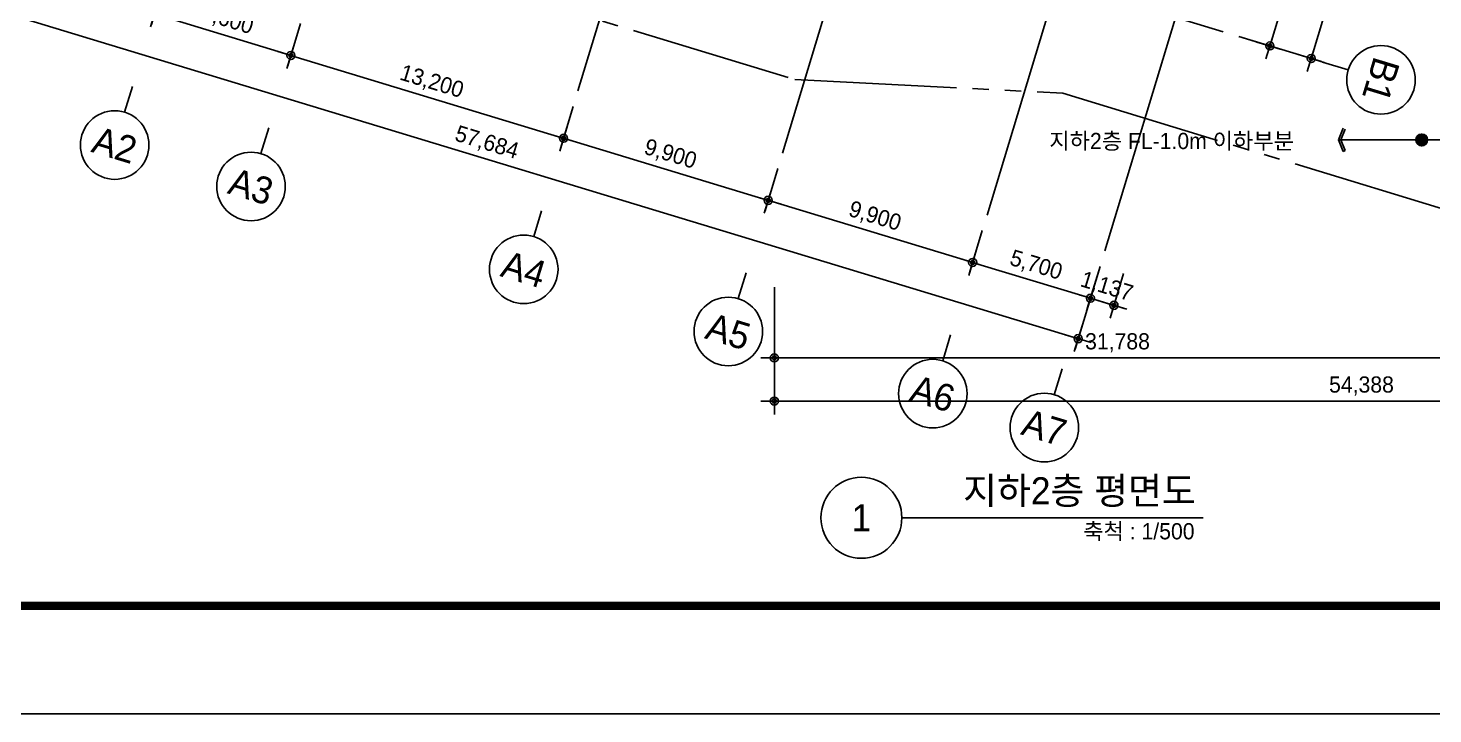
# Model space of a CAD drawing. Header units: metres. Extents: x 630750 to 860239, y 578133 to 726633.
# Drawn here: x 681554 to 746619, y 578133 to 609875 of the extents above; entities that cross this region are included whole.
import ezdxf
from ezdxf.enums import TextEntityAlignment as Align

# ---------------------------------------------------------------- set-up
doc = ezdxf.new("R2010")
doc.units = ezdxf.units.M
doc.header["$LTSCALE"] = 300
doc.linetypes.add('SITE$0$ACAD$0$DASHED', pattern=[19.05, 12.7, -6.35])
doc.linetypes.add('SITE$0$PROPERTY', pattern=[37.5, 25, -2.5, 2.5, -2.5, 2.5, -2.5])
doc.layers.get('Defpoints').update_dxf_attribs({"color": 8})
for name, color, linetype in [('001dmp-FORM', 7, 'Continuous'), ('003dmp-TIT', 2, 'Continuous'), ('A-CEN-1', 1, 'Continuous'), ('A-DIM', 7, 'Continuous'), ('A-ETC-1', 7, 'Continuous'), ('A-GRID-DIMS', 14, 'Continuous'), ('A-TXT-S', 3, 'Continuous'), ('DIM', 7, 'Continuous'), ('SITE$0$C-PROP', 72, 'SITE$0$ACAD$0$DASHED')]:
    doc.layers.add(name, color=color, linetype=linetype)
doc.styles.add('TEXT(돋음)', font='')
doc.styles.add('돋움', font='')
doc.styles.get('TEXT(돋음)').set_extended_font_data('Dotum')
doc.styles.get('돋움').set_extended_font_data('Dotum')
doc.dimstyles.new('DIM250', dxfattribs={"dimscale": 250, "dimtxt": 3, "dimasz": 1, "dimexe": 2, "dimexo": 3, "dimgap": 1, "dimtad": 1, "dimdec": 0, "dimzin": 0, "dimdsep": 46, "dimlunit": 6, "dimtxsty": 'TEXT(돋음)', "dimblk": 'Z_DOT', "dimcen": 2.5, "dimdle": 2, "dimclrd": 256, "dimclre": 256, "dimclrt": 3, "dimadec": 0, "dimazin": 0, "dimtfac": 1, "dimtdec": 0, "dimtix": 1, "dimtmove": 2, "dimatfit": 3, "dimldrblk": 'Z_DOT', "dimfxl": 1, "dimtolj": 1, "dimtzin": 0, "dimarcsym": 0})

# ---------------------------------------------------------------- blocks, each defined once
blk = doc.blocks.new('Z_DOT')
at = {"layer": 'DIM', "color": 7}
for p, q in [((-2.5, 0), (2.5, 0)), ((0, -2.5), (0, 2.5))]:
    blk.add_line(p, q, dxfattribs=at)
for radius in [0.75, 0.375]:
    blk.add_circle((0, 0), radius, dxfattribs=at)
blk = doc.blocks.new('*D91')
at = {"layer": 'A-DIM', "lineweight": -2, "transparency": 16777216}
for p, q in [((740323, 618390), (742248, 617805)), ((741697, 617711), (739142, 609291)), ((737623, 609490), (739548, 608906))]:
    blk.add_line(p, q, dxfattribs=at)
at = {"layer": 'Defpoints', "color": 0, "transparency": 16777216}
for p in [(739605, 618607), (736905, 609708), (739069, 609051)]:
    blk.add_point(p, dxfattribs=at)
at = {"layer": 'A-DIM', "lineweight": -2, "transparency": 16777216, "xscale": 250, "yscale": 250, "zscale": 250}
for p, rotation in [((741770, 617951), 73.1199999999995), ((739069, 609051), 253.1199999999995)]:
    blk.add_blockref('Z_DOT', p, dxfattribs=dict(at, rotation=rotation))
at = {"layer": 'A-DIM', "color": 3, "transparency": 16777216, "insert": (739752, 613704), "char_height": 750, "attachment_point": 5, "rotation": 73.12, "style": 'TEXT(돋음)'}
blk.add_mtext('\\A1;9,300', dxfattribs=at)
blk = doc.blocks.new('*D92')
at = {"layer": 'A-DIM', "lineweight": -2, "transparency": 16777216}
for p, q in [((742472, 625471), (746311, 624306)), ((745760, 624212), (741056, 608710)), ((737623, 609490), (741461, 608325))]:
    blk.add_line(p, q, dxfattribs=at)
at = {"layer": 'Defpoints', "color": 0, "transparency": 16777216}
for p in [(741754, 625689), (736905, 609708), (740983, 608471)]:
    blk.add_point(p, dxfattribs=at)
at = {"layer": 'A-DIM', "lineweight": -2, "transparency": 16777216, "xscale": 250, "yscale": 250, "zscale": 250}
for p, rotation in [((745832, 624451), 73.1199999999998), ((740983, 608471), 253.1199999999998)]:
    blk.add_blockref('Z_DOT', p, dxfattribs=dict(at, rotation=rotation))
at = {"layer": 'A-DIM', "color": 3, "transparency": 16777216, "insert": (742740, 616663), "char_height": 750, "attachment_point": 5, "rotation": 73.12, "style": 'TEXT(돋음)'}
blk.add_mtext('\\A1;16,700', dxfattribs=at)
blk = doc.blocks.new('*D108')
at = {"layer": 'A-DIM', "lineweight": -2, "transparency": 16777216}
for p, q in [((716117, 597889), (716117, 592111)), ((770504, 597889), (770504, 592111)), ((716367, 592611), (770254, 592611))]:
    blk.add_line(p, q, dxfattribs=at)
at = {"layer": 'Defpoints', "color": 0, "transparency": 16777216}
for p in [(716117, 598639), (770504, 598639), (770504, 592611)]:
    blk.add_point(p, dxfattribs=at)
at = {"layer": 'A-DIM', "lineweight": -2, "transparency": 16777216, "xscale": 250, "yscale": 250, "zscale": 250, "rotation": 180}
blk.add_blockref('Z_DOT', (716117, 592611), dxfattribs=at)
at = {"layer": 'A-DIM', "lineweight": -2, "transparency": 16777216, "xscale": 250, "yscale": 250, "zscale": 250}
blk.add_blockref('Z_DOT', (770504, 592611), dxfattribs=at)
at = {"layer": 'A-DIM', "color": 3, "transparency": 16777216, "insert": (743311, 593309), "char_height": 750, "attachment_point": 5, "style": 'TEXT(돋음)'}
blk.add_mtext('\\A1;54,388', dxfattribs=at)
blk = doc.blocks.new('*D115')
at = {"layer": 'A-DIM', "lineweight": -2, "transparency": 16777216}
for p, q in [((716117, 597889), (716117, 594111)), ((747904, 597889), (747904, 594111)), ((716367, 594611), (747654, 594611))]:
    blk.add_line(p, q, dxfattribs=at)
at = {"layer": 'Defpoints', "color": 0, "transparency": 16777216}
for p in [(716117, 598639), (747904, 598639), (747904, 594611)]:
    blk.add_point(p, dxfattribs=at)
at = {"layer": 'A-DIM', "lineweight": -2, "transparency": 16777216, "xscale": 250, "yscale": 250, "zscale": 250, "rotation": 180}
blk.add_blockref('Z_DOT', (716117, 594611), dxfattribs=at)
at = {"layer": 'A-DIM', "lineweight": -2, "transparency": 16777216, "xscale": 250, "yscale": 250, "zscale": 250}
blk.add_blockref('Z_DOT', (747904, 594611), dxfattribs=at)
at = {"layer": 'A-DIM', "color": 3, "transparency": 16777216, "insert": (732011, 595309), "char_height": 750, "attachment_point": 5, "style": 'TEXT(돋음)'}
blk.add_mtext('\\A1;31,788', dxfattribs=at)
blk = doc.blocks.new('*U18')
blk.add_line((0, 5), (0, 0))
blk.add_circle((0, 11.35), 6.35)
at = {"color": 3, "style": '돋움'}
blk.add_attdef('NO', text='', height=5, dxfattribs=at).set_placement((0, 11.35), align=Align.MIDDLE_CENTER)
blk = doc.blocks.new('*D117')
at = {"layer": 'A-DIM', "lineweight": -2, "transparency": 16777216}
for p, q in [((687856, 611999), (687264, 610048)), ((687649, 610454), (693486, 608682)), ((694172, 610082), (693580, 608131))]:
    blk.add_line(p, q, dxfattribs=at)
at = {"layer": 'Defpoints', "color": 0, "transparency": 16777216}
for p in [(688074, 612717), (694390, 610800), (693725, 608610)]:
    blk.add_point(p, dxfattribs=at)
at = {"layer": 'A-DIM', "lineweight": -2, "transparency": 16777216, "xscale": 250, "yscale": 250, "zscale": 250}
for p, rotation in [((687409, 610526), 163.1199999999976), ((693725, 608610), 343.1199999999977)]:
    blk.add_blockref('Z_DOT', p, dxfattribs=dict(at, rotation=rotation))
at = {"layer": 'A-DIM', "color": 3, "transparency": 16777216, "insert": (690770, 610236), "char_height": 750, "attachment_point": 5, "rotation": 343.12, "style": 'TEXT(돋음)'}
blk.add_mtext('\\A1;6,600', dxfattribs=at)
blk = doc.blocks.new('*D118')
at = {"layer": 'A-DIM', "lineweight": -2, "transparency": 16777216}
for p, q in [((694172, 610082), (693580, 608131)), ((693964, 608537), (706117, 604849)), ((706803, 606250), (706211, 604298))]:
    blk.add_line(p, q, dxfattribs=at)
at = {"layer": 'Defpoints', "color": 0, "transparency": 16777216}
for p in [(694390, 610800), (707021, 606967), (706356, 604777)]:
    blk.add_point(p, dxfattribs=at)
at = {"layer": 'A-DIM', "lineweight": -2, "transparency": 16777216, "xscale": 250, "yscale": 250, "zscale": 250}
for p, rotation in [((693725, 608610), 163.1200000296099), ((706356, 604777), 343.12000002961)]:
    blk.add_blockref('Z_DOT', p, dxfattribs=dict(at, rotation=rotation))
at = {"layer": 'A-DIM', "color": 3, "transparency": 16777216, "insert": (700243, 607361), "char_height": 750, "attachment_point": 5, "rotation": 343.12, "style": 'TEXT(돋음)'}
blk.add_mtext('\\A1;13,200', dxfattribs=at)
blk = doc.blocks.new('*D119')
at = {"layer": 'A-DIM', "lineweight": -2, "transparency": 16777216}
for p, q in [((706803, 606250), (706211, 604298)), ((706596, 604704), (715591, 601975)), ((716277, 603375), (715685, 601424))]:
    blk.add_line(p, q, dxfattribs=at)
at = {"layer": 'Defpoints', "color": 0, "transparency": 16777216}
for p in [(707021, 606967), (716494, 604093), (715830, 601902)]:
    blk.add_point(p, dxfattribs=at)
at = {"layer": 'A-DIM', "lineweight": -2, "transparency": 16777216, "xscale": 250, "yscale": 250, "zscale": 250}
for p, rotation in [((706356, 604777), 163.1200000296099), ((715830, 601902), 343.12000002961)]:
    blk.add_blockref('Z_DOT', p, dxfattribs=dict(at, rotation=rotation))
at = {"layer": 'A-DIM', "color": 3, "transparency": 16777216, "insert": (711296, 604007), "char_height": 750, "attachment_point": 5, "rotation": 343.12, "style": 'TEXT(돋음)'}
blk.add_mtext('\\A1;9,900', dxfattribs=at)
blk = doc.blocks.new('*D120')
at = {"layer": 'A-DIM', "lineweight": -2, "transparency": 16777216}
for p, q in [((725750, 600500), (725158, 598549)), ((725542, 598955), (730518, 597445)), ((731205, 598845), (730612, 596894))]:
    blk.add_line(p, q, dxfattribs=at)
at = {"layer": 'Defpoints', "color": 0, "transparency": 16777216}
for p in [(725968, 601218), (731422, 599563), (730758, 597372)]:
    blk.add_point(p, dxfattribs=at)
at = {"layer": 'A-DIM', "lineweight": -2, "transparency": 16777216, "xscale": 250, "yscale": 250, "zscale": 250}
for p, rotation in [((725303, 599028), 163.1200000296099), ((730758, 597372), 343.12000002961)]:
    blk.add_blockref('Z_DOT', p, dxfattribs=dict(at, rotation=rotation))
at = {"layer": 'A-DIM', "color": 3, "transparency": 16777216, "insert": (728233, 598868), "char_height": 750, "attachment_point": 5, "rotation": 343.12, "style": 'TEXT(돋음)'}
blk.add_mtext('\\A1;5,700', dxfattribs=at)
blk = doc.blocks.new('*D121')
at = {"layer": 'A-DIM', "lineweight": -2, "transparency": 16777216}
for p, q in [((676005, 615595), (674845, 611770)), ((729950, 595571), (675229, 612176)), ((731205, 598845), (730044, 595020))]:
    blk.add_line(p, q, dxfattribs=at)
at = {"layer": 'Defpoints', "color": 0, "transparency": 16777216}
for p in [(676223, 616313), (674990, 612249), (731422, 599563)]:
    blk.add_point(p, dxfattribs=at)
at = {"layer": 'A-DIM', "lineweight": -2, "transparency": 16777216, "xscale": 250, "yscale": 250, "zscale": 250}
for p, rotation in [((674990, 612249), 163.1200016540697), ((730189, 595499), 343.1200016540696)]:
    blk.add_blockref('Z_DOT', p, dxfattribs=dict(at, rotation=rotation))
at = {"layer": 'A-DIM', "color": 3, "transparency": 16777216, "insert": (702792, 604541), "char_height": 750, "attachment_point": 5, "rotation": 343.12, "style": 'TEXT(돋음)'}
blk.add_mtext('\\A1;57,684', dxfattribs=at)
blk = doc.blocks.new('*D122')
at = {"layer": 'A-DIM', "lineweight": -2, "transparency": 16777216}
for p, q in [((731205, 598845), (730612, 596894)), ((732293, 598515), (731700, 596564)), ((730518, 597445), (730279, 597518)), ((730758, 597372), (731846, 597042)), ((732085, 596970), (732324, 596897))]:
    blk.add_line(p, q, dxfattribs=at)
at = {"layer": 'Defpoints', "color": 0, "transparency": 16777216}
for p in [(731422, 599563), (732510, 599233), (731846, 597042)]:
    blk.add_point(p, dxfattribs=at)
at = {"layer": 'A-DIM', "lineweight": -2, "transparency": 16777216, "xscale": 250, "yscale": 250, "zscale": 250}
for p, rotation in [((730758, 597372), 343.1200000000154), ((731846, 597042), 163.1200000000153)]:
    blk.add_blockref('Z_DOT', p, dxfattribs=dict(at, rotation=rotation))
at = {"layer": 'A-DIM', "color": 3, "transparency": 16777216, "insert": (731504, 597875), "char_height": 750, "attachment_point": 5, "rotation": 343.12, "style": 'TEXT(돋음)'}
blk.add_mtext('\\A1;1,137', dxfattribs=at)
blk = doc.blocks.new('*D123')
at = {"layer": 'A-DIM', "lineweight": -2, "transparency": 16777216}
for p, q in [((716277, 603375), (715685, 601424)), ((716069, 601830), (725064, 599100)), ((725750, 600500), (725158, 598549))]:
    blk.add_line(p, q, dxfattribs=at)
at = {"layer": 'Defpoints', "color": 0, "transparency": 16777216}
for p in [(716494, 604093), (725968, 601218), (725303, 599028)]:
    blk.add_point(p, dxfattribs=at)
at = {"layer": 'A-DIM', "lineweight": -2, "transparency": 16777216, "xscale": 250, "yscale": 250, "zscale": 250}
for p, rotation in [((715830, 601902), 163.1200000296099), ((725303, 599028), 343.12000002961)]:
    blk.add_blockref('Z_DOT', p, dxfattribs=dict(at, rotation=rotation))
at = {"layer": 'A-DIM', "color": 3, "transparency": 16777216, "insert": (720769, 601133), "char_height": 750, "attachment_point": 5, "rotation": 343.12, "style": 'TEXT(돋음)'}
blk.add_mtext('\\A1;9,900', dxfattribs=at)
blk = doc.blocks.new('*D164')
at = {"layer": 'A-DIM', "lineweight": -2, "transparency": 16777216}
for p, q in [((740323, 618390), (742248, 617805)), ((741697, 617711), (739142, 609291)), ((737623, 609490), (739548, 608906))]:
    blk.add_line(p, q, dxfattribs=at)
at = {"layer": 'Defpoints', "color": 0, "transparency": 16777216}
for p in [(739605, 618607), (736905, 609708), (739069, 609051)]:
    blk.add_point(p, dxfattribs=at)
at = {"layer": 'A-DIM', "lineweight": -2, "transparency": 16777216, "xscale": 250, "yscale": 250, "zscale": 250}
for p, rotation in [((741770, 617951), 73.1199999999995), ((739069, 609051), 253.1199999999995)]:
    blk.add_blockref('Z_DOT', p, dxfattribs=dict(at, rotation=rotation))
at = {"layer": 'A-DIM', "color": 3, "transparency": 16777216, "insert": (739752, 613704), "char_height": 750, "attachment_point": 5, "rotation": 73.12, "style": 'TEXT(돋음)'}
blk.add_mtext('\\A1;9,300', dxfattribs=at)
blk = doc.blocks.new('*D165')
at = {"layer": 'A-DIM', "lineweight": -2, "transparency": 16777216}
for p, q in [((742472, 625471), (746311, 624306)), ((745760, 624212), (741056, 608710)), ((737623, 609490), (741461, 608325))]:
    blk.add_line(p, q, dxfattribs=at)
at = {"layer": 'Defpoints', "color": 0, "transparency": 16777216}
for p in [(741754, 625689), (736905, 609708), (740983, 608471)]:
    blk.add_point(p, dxfattribs=at)
at = {"layer": 'A-DIM', "lineweight": -2, "transparency": 16777216, "xscale": 250, "yscale": 250, "zscale": 250}
for p, rotation in [((745832, 624451), 73.1199999999998), ((740983, 608471), 253.1199999999998)]:
    blk.add_blockref('Z_DOT', p, dxfattribs=dict(at, rotation=rotation))
at = {"layer": 'A-DIM', "color": 3, "transparency": 16777216, "insert": (742740, 616663), "char_height": 750, "attachment_point": 5, "rotation": 73.12, "style": 'TEXT(돋음)'}
blk.add_mtext('\\A1;16,700', dxfattribs=at)
blk = doc.blocks.new('*D181')
at = {"layer": 'A-DIM', "lineweight": -2, "transparency": 16777216}
for p, q in [((716117, 597889), (716117, 592111)), ((770504, 597889), (770504, 592111)), ((716367, 592611), (770254, 592611))]:
    blk.add_line(p, q, dxfattribs=at)
at = {"layer": 'Defpoints', "color": 0, "transparency": 16777216}
for p in [(716117, 598639), (770504, 598639), (770504, 592611)]:
    blk.add_point(p, dxfattribs=at)
at = {"layer": 'A-DIM', "lineweight": -2, "transparency": 16777216, "xscale": 250, "yscale": 250, "zscale": 250, "rotation": 180}
blk.add_blockref('Z_DOT', (716117, 592611), dxfattribs=at)
at = {"layer": 'A-DIM', "lineweight": -2, "transparency": 16777216, "xscale": 250, "yscale": 250, "zscale": 250}
blk.add_blockref('Z_DOT', (770504, 592611), dxfattribs=at)
at = {"layer": 'A-DIM', "color": 3, "transparency": 16777216, "insert": (743311, 593309), "char_height": 750, "attachment_point": 5, "style": 'TEXT(돋음)'}
blk.add_mtext('\\A1;54,388', dxfattribs=at)
blk = doc.blocks.new('*D188')
at = {"layer": 'A-DIM', "lineweight": -2, "transparency": 16777216}
for p, q in [((716117, 597889), (716117, 594111)), ((747904, 597889), (747904, 594111)), ((716367, 594611), (747654, 594611))]:
    blk.add_line(p, q, dxfattribs=at)
at = {"layer": 'Defpoints', "color": 0, "transparency": 16777216}
for p in [(716117, 598639), (747904, 598639), (747904, 594611)]:
    blk.add_point(p, dxfattribs=at)
at = {"layer": 'A-DIM', "lineweight": -2, "transparency": 16777216, "xscale": 250, "yscale": 250, "zscale": 250, "rotation": 180}
blk.add_blockref('Z_DOT', (716117, 594611), dxfattribs=at)
at = {"layer": 'A-DIM', "lineweight": -2, "transparency": 16777216, "xscale": 250, "yscale": 250, "zscale": 250}
blk.add_blockref('Z_DOT', (747904, 594611), dxfattribs=at)
at = {"layer": 'A-DIM', "color": 3, "transparency": 16777216, "insert": (732011, 595309), "char_height": 750, "attachment_point": 5, "style": 'TEXT(돋음)'}
blk.add_mtext('\\A1;31,788', dxfattribs=at)
blk = doc.blocks.new('*D190')
at = {"layer": 'A-DIM', "lineweight": -2, "transparency": 16777216}
for p, q in [((687856, 611999), (687264, 610048)), ((687649, 610454), (693486, 608682)), ((694172, 610082), (693580, 608131))]:
    blk.add_line(p, q, dxfattribs=at)
at = {"layer": 'Defpoints', "color": 0, "transparency": 16777216}
for p in [(688074, 612717), (694390, 610800), (693725, 608610)]:
    blk.add_point(p, dxfattribs=at)
at = {"layer": 'A-DIM', "lineweight": -2, "transparency": 16777216, "xscale": 250, "yscale": 250, "zscale": 250}
for p, rotation in [((687409, 610526), 163.1199999999976), ((693725, 608610), 343.1199999999977)]:
    blk.add_blockref('Z_DOT', p, dxfattribs=dict(at, rotation=rotation))
at = {"layer": 'A-DIM', "color": 3, "transparency": 16777216, "insert": (690770, 610236), "char_height": 750, "attachment_point": 5, "rotation": 343.12, "style": 'TEXT(돋음)'}
blk.add_mtext('\\A1;6,600', dxfattribs=at)
blk = doc.blocks.new('*D191')
at = {"layer": 'A-DIM', "lineweight": -2, "transparency": 16777216}
for p, q in [((694172, 610082), (693580, 608131)), ((693964, 608537), (706117, 604849)), ((706803, 606250), (706211, 604298))]:
    blk.add_line(p, q, dxfattribs=at)
at = {"layer": 'Defpoints', "color": 0, "transparency": 16777216}
for p in [(694390, 610800), (707021, 606967), (706356, 604777)]:
    blk.add_point(p, dxfattribs=at)
at = {"layer": 'A-DIM', "lineweight": -2, "transparency": 16777216, "xscale": 250, "yscale": 250, "zscale": 250}
for p, rotation in [((693725, 608610), 163.1200000296099), ((706356, 604777), 343.12000002961)]:
    blk.add_blockref('Z_DOT', p, dxfattribs=dict(at, rotation=rotation))
at = {"layer": 'A-DIM', "color": 3, "transparency": 16777216, "insert": (700243, 607361), "char_height": 750, "attachment_point": 5, "rotation": 343.12, "style": 'TEXT(돋음)'}
blk.add_mtext('\\A1;13,200', dxfattribs=at)
blk = doc.blocks.new('*D192')
at = {"layer": 'A-DIM', "lineweight": -2, "transparency": 16777216}
for p, q in [((706803, 606250), (706211, 604298)), ((706596, 604704), (715591, 601975)), ((716277, 603375), (715685, 601424))]:
    blk.add_line(p, q, dxfattribs=at)
at = {"layer": 'Defpoints', "color": 0, "transparency": 16777216}
for p in [(707021, 606967), (716494, 604093), (715830, 601902)]:
    blk.add_point(p, dxfattribs=at)
at = {"layer": 'A-DIM', "lineweight": -2, "transparency": 16777216, "xscale": 250, "yscale": 250, "zscale": 250}
for p, rotation in [((706356, 604777), 163.1200000296099), ((715830, 601902), 343.12000002961)]:
    blk.add_blockref('Z_DOT', p, dxfattribs=dict(at, rotation=rotation))
at = {"layer": 'A-DIM', "color": 3, "transparency": 16777216, "insert": (711296, 604007), "char_height": 750, "attachment_point": 5, "rotation": 343.12, "style": 'TEXT(돋음)'}
blk.add_mtext('\\A1;9,900', dxfattribs=at)
blk = doc.blocks.new('*D193')
at = {"layer": 'A-DIM', "lineweight": -2, "transparency": 16777216}
for p, q in [((725750, 600500), (725158, 598549)), ((725542, 598955), (730518, 597445)), ((731205, 598845), (730612, 596894))]:
    blk.add_line(p, q, dxfattribs=at)
at = {"layer": 'Defpoints', "color": 0, "transparency": 16777216}
for p in [(725968, 601218), (731422, 599563), (730758, 597372)]:
    blk.add_point(p, dxfattribs=at)
at = {"layer": 'A-DIM', "lineweight": -2, "transparency": 16777216, "xscale": 250, "yscale": 250, "zscale": 250}
for p, rotation in [((725303, 599028), 163.1200000296099), ((730758, 597372), 343.12000002961)]:
    blk.add_blockref('Z_DOT', p, dxfattribs=dict(at, rotation=rotation))
at = {"layer": 'A-DIM', "color": 3, "transparency": 16777216, "insert": (728233, 598868), "char_height": 750, "attachment_point": 5, "rotation": 343.12, "style": 'TEXT(돋음)'}
blk.add_mtext('\\A1;5,700', dxfattribs=at)
blk = doc.blocks.new('*D194')
at = {"layer": 'A-DIM', "lineweight": -2, "transparency": 16777216}
for p, q in [((676005, 615595), (674845, 611770)), ((729950, 595571), (675229, 612176)), ((731205, 598845), (730044, 595020))]:
    blk.add_line(p, q, dxfattribs=at)
at = {"layer": 'Defpoints', "color": 0, "transparency": 16777216}
for p in [(676223, 616313), (674990, 612249), (731422, 599563)]:
    blk.add_point(p, dxfattribs=at)
at = {"layer": 'A-DIM', "lineweight": -2, "transparency": 16777216, "xscale": 250, "yscale": 250, "zscale": 250}
for p, rotation in [((674990, 612249), 163.1200016540697), ((730189, 595499), 343.1200016540696)]:
    blk.add_blockref('Z_DOT', p, dxfattribs=dict(at, rotation=rotation))
at = {"layer": 'A-DIM', "color": 3, "transparency": 16777216, "insert": (702792, 604541), "char_height": 750, "attachment_point": 5, "rotation": 343.12, "style": 'TEXT(돋음)'}
blk.add_mtext('\\A1;57,684', dxfattribs=at)
blk = doc.blocks.new('*D195')
at = {"layer": 'A-DIM', "lineweight": -2, "transparency": 16777216}
for p, q in [((731205, 598845), (730612, 596894)), ((732293, 598515), (731700, 596564)), ((730518, 597445), (730279, 597518)), ((730758, 597372), (731846, 597042)), ((732085, 596970), (732324, 596897))]:
    blk.add_line(p, q, dxfattribs=at)
at = {"layer": 'Defpoints', "color": 0, "transparency": 16777216}
for p in [(731422, 599563), (732510, 599233), (731846, 597042)]:
    blk.add_point(p, dxfattribs=at)
at = {"layer": 'A-DIM', "lineweight": -2, "transparency": 16777216, "xscale": 250, "yscale": 250, "zscale": 250}
for p, rotation in [((730758, 597372), 343.1200000000154), ((731846, 597042), 163.1200000000153)]:
    blk.add_blockref('Z_DOT', p, dxfattribs=dict(at, rotation=rotation))
at = {"layer": 'A-DIM', "color": 3, "transparency": 16777216, "insert": (731504, 597875), "char_height": 750, "attachment_point": 5, "rotation": 343.12, "style": 'TEXT(돋음)'}
blk.add_mtext('\\A1;1,137', dxfattribs=at)
blk = doc.blocks.new('*D196')
at = {"layer": 'A-DIM', "lineweight": -2, "transparency": 16777216}
for p, q in [((716277, 603375), (715685, 601424)), ((716069, 601830), (725064, 599100)), ((725750, 600500), (725158, 598549))]:
    blk.add_line(p, q, dxfattribs=at)
at = {"layer": 'Defpoints', "color": 0, "transparency": 16777216}
for p in [(716494, 604093), (725968, 601218), (725303, 599028)]:
    blk.add_point(p, dxfattribs=at)
at = {"layer": 'A-DIM', "lineweight": -2, "transparency": 16777216, "xscale": 250, "yscale": 250, "zscale": 250}
for p, rotation in [((715830, 601902), 163.1200000296099), ((725303, 599028), 343.12000002961)]:
    blk.add_blockref('Z_DOT', p, dxfattribs=dict(at, rotation=rotation))
at = {"layer": 'A-DIM', "color": 3, "transparency": 16777216, "insert": (720769, 601133), "char_height": 750, "attachment_point": 5, "rotation": 343.12, "style": 'TEXT(돋음)'}
blk.add_mtext('\\A1;9,900', dxfattribs=at)
blk = doc.blocks.new('xref-sheet(건축)')
at = {"layer": '001dmp-FORM', "color": 30}
blk.add_lwpolyline([(8410, 5940), (0, 5940), (0, 0), (8410, 0)], close=True, dxfattribs=at)
at = {"layer": '001dmp-FORM', "const_width": 15}
blk.add_lwpolyline([(300, 200), (300, 5740), (8210, 5740), (8210, 200)], close=True, dxfattribs=at)

msp = doc.modelspace()

# ---------------------------------------------------------------- hatches: boundary and pattern name
at = {"layer": 'A-ETC-1'}
for points in [[(742456.3, 605243.7), (742556.6, 605203.6), (742356.6, 604703.7), (742556.6, 604203.8), (742456.3, 604163.7), (742240.3, 604703.7)], [(745919.6, 604902.7, 1), (746284.7, 604504.8, 1)], [(746284.7, 604902.7, -1), (745919.6, 604504.8, -1)]]:
    msp.add_hatch(color=256, dxfattribs=at).paths.add_polyline_path(points)

# ---------------------------------------------------------------- linework, layer by layer
at = {"layer": '003dmp-TIT'}
msp.add_line((722023, 587211.3), (735976.9, 587211.3), dxfattribs=at)
msp.add_line((722023, 587211.3), (735976.9, 587211.3), dxfattribs=at)
msp.add_line((722023, 587211.3), (735976.9, 587211.3), dxfattribs=at)
msp.add_line((722023, 587211.3), (735976.9, 587211.3), dxfattribs=at)
msp.add_line((722023, 587211.3), (735976.9, 587211.3), dxfattribs=at)
msp.add_line((722023, 587211.3), (735976.9, 587211.3), dxfattribs=at)
msp.add_line((722023, 587211.3), (735976.9, 587211.3), dxfattribs=at)
msp.add_line((722023, 587211.3), (735976.9, 587211.3), dxfattribs=at)
msp.add_circle((720148, 587211.3), 1875, dxfattribs=at)
msp.add_circle((720148, 587211.3), 1875, dxfattribs=at)
msp.add_circle((720148, 587211.3), 1875, dxfattribs=at)
msp.add_circle((720148, 587211.3), 1875, dxfattribs=at)
at = {"layer": 'A-CEN-1', "linetype": 'Continuous'}
for p, q in [((707021, 606967.3), (715701.1, 635572.7)), ((716494.5, 604092.7), (725174.5, 632698.1)), ((725967.9, 601218), (734648, 629823.4)), ((731422.3, 599562.9), (740102.4, 628168.3)), ((679504.4, 627125.8), (736905, 609708))]:
    msp.add_line(p, q, dxfattribs=at)
at = {"layer": 'A-ETC-1'}
for p, q in [((742240.3, 604703.7), (742456.3, 605243.7)), ((742556.6, 605203.6), (742356.6, 604703.7)), ((742456.3, 604163.7), (742240.3, 604703.7)), ((746102.1, 604703.7), (742298.5, 604703.7)), ((742356.6, 604703.7), (742556.6, 604203.8)), ((746102.1, 604703.7), (749905.8, 604703.7)), ((742556.6, 604203.8), (742456.3, 604163.7))]:
    msp.add_line(p, q, dxfattribs=at)
for start, end in [(42.534729, 222.534729), (137.465271, 317.465271), (317.465271, 137.465271), (222.534729, 42.534729)]:
    msp.add_arc((746102.1, 604703.7), 270, start, end, dxfattribs=at)
at = {"layer": 'SITE$0$C-PROP', "color": 9, "linetype": 'SITE$0$PROPERTY'}
msp.add_lwpolyline([(666532.6, 622853.9), (717060.7, 607496.5), (729474.5, 606861.2), (769437.9, 594708.5), (772890.9, 596982.1), (772973.5, 616462.3), (775808, 644020.3), (775982.9, 646488.4), (775900.4, 666689.2), (780047, 686894.3)], dxfattribs=at)

# ---------------------------------------------------------------- block references
at = {"xscale": 24.99999135418329, "yscale": 24.99999133078381, "zscale": 24.99999133122849}
msp.add_blockref('xref-sheet(건축)', (630750, 578132.8), dxfattribs=at)
at = {"layer": 'A-GRID-DIMS', "xscale": 250.0000000000499, "yscale": 250.0000000000499, "zscale": 250.0000000000499, "rotation": 253.109180621508}
msp.add_blockref('*U18', (741499.1, 608303.7), dxfattribs=at).add_auto_attribs({'NO': 'B1'})
msp.add_blockref('*U18', (741499.1, 608303.7), dxfattribs=at).add_auto_attribs({'NO': 'B1'})
at = {"layer": 'A-GRID-DIMS'}
ref = msp.add_blockref('*U18', (686389.3, 607178.2), dxfattribs=dict(at, xscale=-250.0000000000548, yscale=250, zscale=250, rotation=163.1091878485269))
ref.add_attrib('NO', 'A2', dxfattribs={"layer": '0', "color": 3, "height": 1250, "rotation": 343.109188, "style": '돋움'}).set_placement((685565.4, 604464.7), align=Align.MIDDLE_CENTER)
ref = msp.add_blockref('*U18', (686389.3, 607178.2), dxfattribs=dict(at, xscale=-250.0000000000548, yscale=250, zscale=250, rotation=163.1091878485269))
ref.add_attrib('NO', 'A2', dxfattribs={"layer": '0', "color": 3, "height": 1250, "rotation": 343.109188, "style": '돋움'}).set_placement((685565.4, 604464.7), align=Align.MIDDLE_CENTER)
ref = msp.add_blockref('*U18', (692704.4, 605260), dxfattribs=dict(at, xscale=-250.0000000000548, yscale=250, zscale=250, rotation=163.1091878485269))
ref.add_attrib('NO', 'A3', dxfattribs={"layer": '0', "color": 3, "height": 1250, "rotation": 343.109188, "style": '돋움'}).set_placement((691880.5, 602546.5), align=Align.MIDDLE_CENTER)
ref = msp.add_blockref('*U18', (692704.4, 605260), dxfattribs=dict(at, xscale=-250.0000000000548, yscale=250, zscale=250, rotation=163.1091878485269))
ref.add_attrib('NO', 'A3', dxfattribs={"layer": '0', "color": 3, "height": 1250, "rotation": 343.109188, "style": '돋움'}).set_placement((691880.5, 602546.5), align=Align.MIDDLE_CENTER)
ref = msp.add_blockref('*U18', (705335.1, 601425.3), dxfattribs=dict(at, xscale=-250.0000000000548, yscale=250, zscale=250, rotation=163.1091878485269))
ref.add_attrib('NO', 'A4', dxfattribs={"layer": '0', "color": 3, "height": 1250, "rotation": 343.109188, "style": '돋움'}).set_placement((704511.2, 598711.9), align=Align.MIDDLE_CENTER)
ref = msp.add_blockref('*U18', (705335.1, 601425.3), dxfattribs=dict(at, xscale=-250.0000000000548, yscale=250, zscale=250, rotation=163.1091878485269))
ref.add_attrib('NO', 'A4', dxfattribs={"layer": '0', "color": 3, "height": 1250, "rotation": 343.109188, "style": '돋움'}).set_placement((704511.2, 598711.9), align=Align.MIDDLE_CENTER)
ref = msp.add_blockref('*U18', (714808.1, 598548.9), dxfattribs=dict(at, xscale=-250.0000000000548, yscale=250, zscale=250, rotation=163.1091878485269))
ref.add_attrib('NO', 'A5', dxfattribs={"layer": '0', "color": 3, "height": 1250, "rotation": 343.109188, "style": '돋움'}).set_placement((713984.1, 595835.4), align=Align.MIDDLE_CENTER)
ref = msp.add_blockref('*U18', (714808.1, 598548.9), dxfattribs=dict(at, xscale=-250.0000000000548, yscale=250, zscale=250, rotation=163.1091878485269))
ref.add_attrib('NO', 'A5', dxfattribs={"layer": '0', "color": 3, "height": 1250, "rotation": 343.109188, "style": '돋움'}).set_placement((713984.1, 595835.4), align=Align.MIDDLE_CENTER)
ref = msp.add_blockref('*U18', (724281, 595672.5), dxfattribs=dict(at, xscale=-250.0000000000548, yscale=250, zscale=250, rotation=163.1091878485269))
ref.add_attrib('NO', 'A6', dxfattribs={"layer": '0', "color": 3, "height": 1250, "rotation": 343.109188, "style": '돋움'}).set_placement((723457, 592959), align=Align.MIDDLE_CENTER)
ref = msp.add_blockref('*U18', (724281, 595672.5), dxfattribs=dict(at, xscale=-250.0000000000548, yscale=250, zscale=250, rotation=163.1091878485269))
ref.add_attrib('NO', 'A6', dxfattribs={"layer": '0', "color": 3, "height": 1250, "rotation": 343.109188, "style": '돋움'}).set_placement((723457, 592959), align=Align.MIDDLE_CENTER)
ref = msp.add_blockref('*U18', (729446.8, 594099.5), dxfattribs=dict(at, xscale=-250.0000000000548, yscale=250, zscale=250, rotation=163.1091878485269))
ref.add_attrib('NO', 'A7', dxfattribs={"layer": '0', "color": 3, "height": 1250, "rotation": 343.109188, "style": '돋움'}).set_placement((728622.9, 591386), align=Align.MIDDLE_CENTER)
ref = msp.add_blockref('*U18', (729446.8, 594099.5), dxfattribs=dict(at, xscale=-250.0000000000548, yscale=250, zscale=250, rotation=163.1091878485269))
ref.add_attrib('NO', 'A7', dxfattribs={"layer": '0', "color": 3, "height": 1250, "rotation": 343.109188, "style": '돋움'}).set_placement((728622.9, 591386), align=Align.MIDDLE_CENTER)

# ---------------------------------------------------------------- texts
at = {"layer": '003dmp-TIT', "style": '돋움'}
msp.add_text('지하2층 평면도', height=1250, rotation=0, dxfattribs=at).set_placement((735636.1, 587461.3), align=Align.BOTTOM_RIGHT)
msp.add_text('지하2층 평면도', height=1250, rotation=0, dxfattribs=at).set_placement((735636.1, 587461.3), align=Align.BOTTOM_RIGHT)
msp.add_text('지하2층 평면도', height=1250, rotation=0, dxfattribs=at).set_placement((735636.1, 587461.3), align=Align.BOTTOM_RIGHT)
msp.add_text('지하2층 평면도', height=1250, rotation=0, dxfattribs=at).set_placement((735636.1, 587461.3), align=Align.BOTTOM_RIGHT)
msp.add_text('1', height=1250, rotation=0, dxfattribs=at).set_placement((720148, 587211.3), align=Align.MIDDLE_CENTER)
at = {"layer": '003dmp-TIT', "color": 3, "style": '돋움'}
msp.add_text('축척 : 1/500', height=750, rotation=0, dxfattribs=at).set_placement((735579.4, 586961.3), align=Align.TOP_RIGHT)
at = {"layer": 'A-TXT-S', "color": 3, "style": '돋움'}
msp.add_text('지하2층 FL-1.0m 이하부분', height=750, dxfattribs=at).set_placement((728852.9, 604651.2), align=Align.MIDDLE_LEFT)
at = {"layer": 'Defpoints', "color": 2, "style": '돋움'}
msp.add_text('1', height=1250, rotation=0, dxfattribs=at).set_placement((720148, 587211.3), align=Align.MIDDLE_CENTER)
msp.add_text('1', height=1250, rotation=0, dxfattribs=at).set_placement((720148, 587211.3), align=Align.MIDDLE_CENTER)
msp.add_text('1', height=1250, rotation=0, dxfattribs=at).set_placement((720148, 587211.3), align=Align.MIDDLE_CENTER)
msp.add_text('축척 : 1/500', height=750, rotation=0, dxfattribs=at).set_placement((735579.4, 586961.3), align=Align.TOP_RIGHT)
msp.add_text('축척 : 1/500', height=750, rotation=0, dxfattribs=at).set_placement((735579.4, 586961.3), align=Align.TOP_RIGHT)
msp.add_text('축척 : 1/500', height=750, rotation=0, dxfattribs=at).set_placement((735579.4, 586961.3), align=Align.TOP_RIGHT)

# ---------------------------------------------------------------- dimensions: what is measured, and where the dimension line sits
at = {"layer": 'A-DIM'}
for p1, p2, distance, picture, middle in [((741754.1, 625688.5), (736905, 609708), 4261.6, '*D92', (742739.8, 616663.5)), ((741754.1, 625688.5), (736905, 609708), 4261.6, '*D165', (742739.8, 616663.5)), ((739605.4, 618607.4), (736905, 609708), 2261.6, '*D91', (739751.6, 613703.6)), ((739605.4, 618607.4), (736905, 609708), 2261.6, '*D164', (739751.6, 613703.6)), ((731422.3, 599562.9), (676223.2, 616312.7), 4247, '*D121', (702792.2, 604541.4)), ((731422.3, 599562.9), (676223.2, 616312.7), 4247, '*D194', (702792.2, 604541.4)), ((688074.1, 612716.6), (694389.7, 610800.2), -2289.1, '*D117', (690769.8, 610235.6)), ((688074.1, 612716.6), (694389.7, 610800.2), -2289.1, '*D190', (690769.8, 610235.6)), ((731422.3, 599562.9), (732510.3, 599232.8), -2289.1, '*D122', (731504.2, 597875.1)), ((731422.3, 599562.9), (732510.3, 599232.8), -2289.1, '*D195', (731504.2, 597875.1))]:
    dim = msp.add_aligned_dim(p1=p1, p2=p2, distance=distance, dimstyle='DIM250', dxfattribs=at)
    dim.commit()
    dim.dimension.update_dxf_attribs({"geometry": picture, "text_midpoint": middle})
for base, p1, p2, picture, middle in [((706356.3, 604776.8), (694389.7, 610800.2), (707021, 606967.3), '*D118', (700243.3, 607361)), ((706356.3, 604776.8), (694389.7, 610800.2), (707021, 606967.3), '*D191', (700243.3, 607361)), ((715829.8, 601902.2), (707021, 606967.3), (716494.5, 604092.7), '*D119', (711295.7, 604007.2)), ((715829.8, 601902.2), (707021, 606967.3), (716494.5, 604092.7), '*D192', (711295.7, 604007.2)), ((725303.2, 599027.5), (716494.5, 604092.7), (725967.9, 601218), '*D123', (720769.1, 601132.6)), ((725303.2, 599027.5), (716494.5, 604092.7), (725967.9, 601218), '*D196', (720769.1, 601132.6)), ((730757.6, 597372.4), (725967.9, 601218), (731422.3, 599562.9), '*D120', (728233, 598867.7)), ((730757.6, 597372.4), (725967.9, 601218), (731422.3, 599562.9), '*D193', (728233, 598867.7))]:
    dim = msp.add_linear_dim(base=base, p1=p1, p2=p2, angle=163.12, dimstyle='DIM250', dxfattribs=at)
    dim.commit()
    dim.dimension.update_dxf_attribs({"geometry": picture, "text_midpoint": middle})
for base, p2, picture, middle in [((770504.4, 592610.8), (770504.4, 598638.7), '*D108', (743310.6, 593308.6)), ((747904.4, 594610.8), (747904.4, 598638.7), '*D115', (732010.6, 595308.6)), ((770504.4, 592610.8), (770504.4, 598638.7), '*D181', (743310.6, 593308.6)), ((747904.4, 594610.8), (747904.4, 598638.7), '*D188', (732010.6, 595308.6))]:
    dim = msp.add_linear_dim(base=base, p1=(716116.8, 598638.7), p2=p2, dimstyle='DIM250', dxfattribs=at)
    dim.commit()
    dim.dimension.update_dxf_attribs({"geometry": picture, "text_midpoint": middle})

doc.saveas('drawing.dxf')
